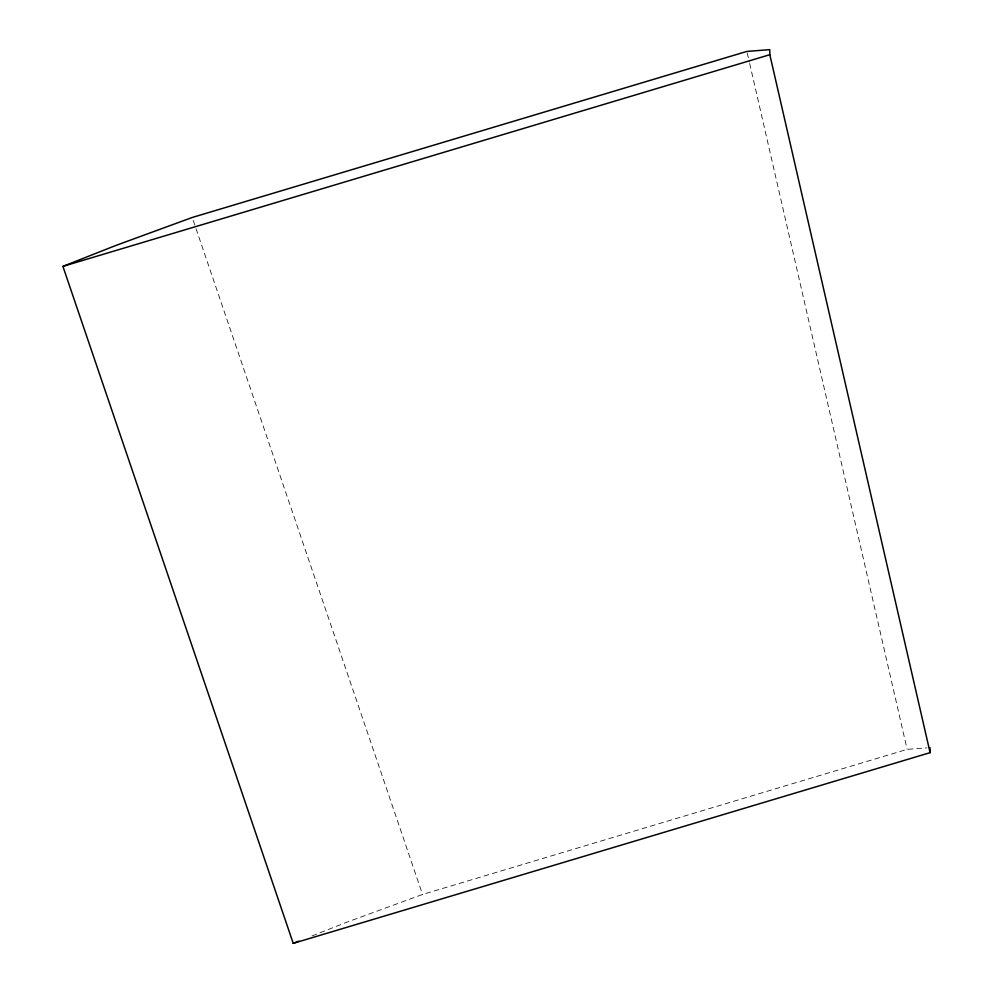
<?xml version="1.0" encoding="UTF-8"?>
<svg xmlns="http://www.w3.org/2000/svg" width="993" height="993" viewBox="0 0 993 993"><rect width="100%" height="100%" fill="white"/><g stroke="black" fill="none" stroke-linecap="round" stroke-linejoin="round"><path stroke-width="0.74" stroke-dasharray="4.96 3.72" d="M311.951 935.965L346.52 922.311L422.546 894.47L907.143 749.367L926.953 747.841M193.238 220.421L422.546 894.47M747.232 52.914L749.318 61.988M749.665 63.49L907.143 749.367"/><path stroke-width="1.49" d="M62.907 266.372L116.193 245.333L192.232 217.479L746.885 51.413L769.736 49.65L769.823 54.702L930.093 752.657L293.233 943.35L62.907 266.372L769.823 54.702M293.233 943.35L298.992 941.079M929.994 747.605L930.093 752.657"/></g></svg>
